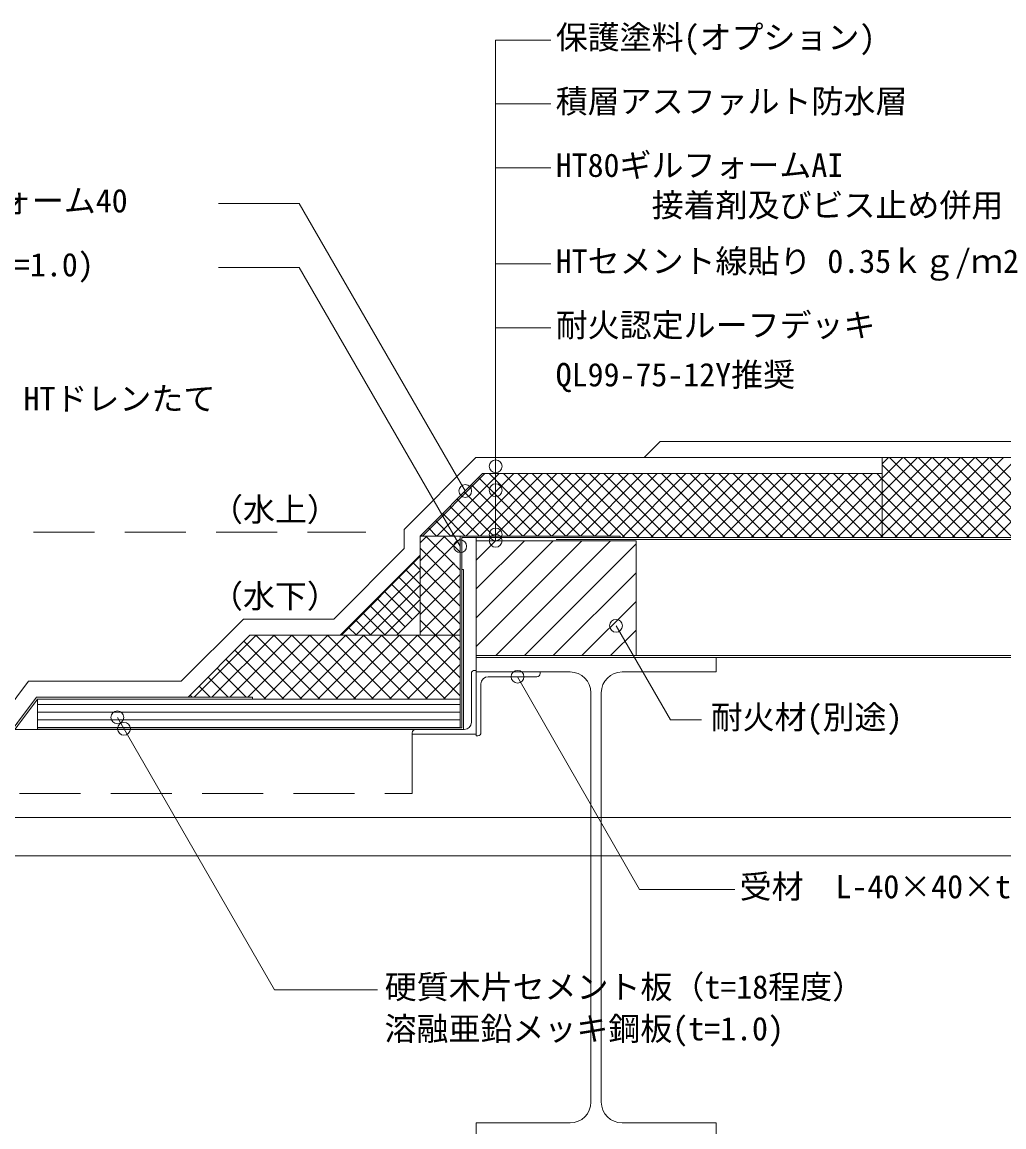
# Model space of a CAD drawing. Units: millimetres, scale not verified. Extents: x -1380 to 1380, y -955 to 955.
# Drawn here: x -34 to 580, y -584 to 107 of the extents above; entities that cross this region are included whole.
import ezdxf
from ezdxf.enums import TextEntityAlignment as Align

# ---------------------------------------------------------------- set-up
doc = ezdxf.new("R2010")
doc.units = ezdxf.units.MM
doc.header["$LTSCALE"] = 3
doc.linetypes.add('USER2', pattern=[19.05, 12.7, -6.35])
for name, color, linetype, lineweight in [('0-1_BOUSUI', 1, 'Continuous', 18), ('0-2_MOJI', 7, 'Continuous', 18), ('0-3_HATCH', 9, 'Continuous', 18), ('0-4_KANAMONO', 5, 'Continuous', 18), ('0-6_TEKKOTU', 7, 'Continuous', 18), ('0-7_dekki', 3, 'Continuous', 18), ('0-8_dannnetu', 6, 'Continuous', 18), ('0-9_bo-do', 3, 'Continuous', 18), ('1-1_5-B金物', 5, 'Continuous', 18)]:
    doc.layers.add(name, color=color, linetype=linetype, lineweight=lineweight)
doc.styles.add('ＭＳ ゴシック', font='')
doc.styles.get('ＭＳ ゴシック').set_extended_font_data('MS Gothic')

msp = doc.modelspace()

# ---------------------------------------------------------------- linework, layer by layer
at = {"layer": '0-1_BOUSUI'}
for points in [[(900.073, -155.072), (365.068, -155.072), (355.068, -165.072)], [(504.068, -165.072), (249.928, -165.072), (205.07, -209.93), (205.07, -221.93), (160.928, -266.072), (104.428, -266.072), (65.628, -304.872), (-29.93, -304.872), (-59.93, -344.872), (-97.631, -344.872)]]:
    msp.add_lwpolyline(points, dxfattribs=at)
at = {"layer": '0-2_MOJI'}
for p, q in [((262.241, -217.072), (262.241, 96.071)), ((262.241, 96.071), (296.817, 96.071)), ((262.241, 56.071), (296.817, 56.071)), ((262.241, 16.071), (296.817, 16.071)), ((262.241, -43.929), (296.817, -43.929)), ((262.241, -83.929), (296.817, -83.929))]:
    msp.add_line(p, q, dxfattribs=at)
at = {"layer": '0-2_MOJI', "linetype": 'USER2'}
msp.add_line((-484.03, -211.605), (180.998, -211.605), dxfattribs=at)
at = {"layer": '0-2_MOJI'}
for points in [[(88.966, -6.106), (139.404, -6.106), (243.22, -185.921)], [(88.966, -46.106), (139.404, -46.106), (240.07, -220.464)], [(337.511, -270.205), (371.504, -329.083), (391.017, -329.083)], [(411.823, -435.026), (352.274, -435.026), (275.924, -302.072)], [(188.403, -497.759), (123.969, -497.759), (25.648, -327.462)]]:
    msp.add_lwpolyline(points, dxfattribs=at)
for centre in [(262.241, -170.452), (243.22, -185.921), (262.241, -185.426), (262.241, -213.072), (262.241, -217.072), (240.07, -220.464), (337.511, -270.205), (275.924, -302.072), (25.648, -327.462), (29.785, -334.627)]:
    msp.add_circle(centre, 4, dxfattribs=at)
at = {"layer": '0-3_HATCH'}
for p, q in [((504.068, -169.025), (508.021, -165.072)), ((504.068, -178.005), (517.001, -165.072)), ((504.068, -186.985), (525.981, -165.072)), ((504.068, -195.966), (534.962, -165.072)), ((504.068, -204.946), (543.942, -165.072)), ((504.068, -213.926), (552.922, -165.072)), ((558.546, -215.072), (508.546, -165.072)), ((511.902, -215.072), (561.902, -165.072)), ((567.526, -215.072), (517.526, -165.072)), ((520.883, -215.072), (570.883, -165.072)), ((576.506, -215.072), (526.506, -165.072)), ((529.863, -215.072), (579.863, -165.072)), ((585.487, -215.072), (535.487, -165.072)), ((538.843, -215.072), (588.843, -165.072)), ((594.467, -215.072), (544.467, -165.072)), ((547.823, -215.072), (597.823, -165.072)), ((603.447, -215.072), (553.447, -165.072)), ((556.804, -215.072), (606.804, -165.072)), ((612.427, -215.072), (562.427, -165.072)), ((565.784, -215.072), (615.784, -165.072)), ((621.408, -215.072), (571.408, -165.072)), ((574.764, -215.072), (624.764, -165.072)), ((549.566, -215.072), (504.068, -169.574)), ((216.554, -214.072), (255.554, -175.072)), ((225.534, -214.072), (264.534, -175.072)), ((234.514, -214.072), (273.514, -175.072)), ((243.495, -214.072), (282.495, -175.072)), ((288.138, -214.072), (251.604, -177.538)), ((252.475, -214.072), (291.475, -175.072)), ((297.118, -214.072), (258.118, -175.072)), ((261.455, -214.072), (300.455, -175.072)), ((306.099, -214.072), (267.099, -175.072)), ((270.435, -214.072), (309.435, -175.072)), ((315.079, -214.072), (276.079, -175.072)), ((279.416, -214.072), (318.416, -175.072)), ((324.059, -214.072), (285.059, -175.072)), ((288.396, -214.072), (327.396, -175.072)), ((333.039, -214.072), (294.039, -175.072)), ((297.376, -214.072), (336.376, -175.072)), ((343.02, -215.072), (303.02, -175.072)), ((306.356, -214.072), (345.356, -175.072)), ((352, -215.072), (312, -175.072)), ((315.337, -214.072), (354.337, -175.072)), ((360.98, -215.072), (320.98, -175.072)), ((324.317, -214.072), (363.317, -175.072)), ((369.961, -215.072), (329.961, -175.072)), ((333.297, -214.072), (372.297, -175.072)), ((378.941, -215.072), (338.941, -175.072)), ((341.277, -215.072), (381.277, -175.072)), ((387.921, -215.072), (347.921, -175.072)), ((350.258, -215.072), (390.258, -175.072)), ((396.901, -215.072), (356.901, -175.072)), ((359.238, -215.072), (399.238, -175.072)), ((405.882, -215.072), (365.882, -175.072)), ((368.218, -215.072), (408.218, -175.072)), ((414.862, -215.072), (374.862, -175.072)), ((377.199, -215.072), (417.199, -175.072)), ((423.842, -215.072), (383.842, -175.072)), ((386.179, -215.072), (426.179, -175.072)), ((432.822, -215.072), (392.822, -175.072)), ((395.159, -215.072), (435.159, -175.072)), ((441.803, -215.072), (401.803, -175.072)), ((404.139, -215.072), (444.139, -175.072)), ((450.783, -215.072), (410.783, -175.072)), ((413.12, -215.072), (453.12, -175.072)), ((459.763, -215.072), (419.763, -175.072)), ((422.1, -215.072), (462.1, -175.072)), ((468.743, -215.072), (428.743, -175.072)), ((431.08, -215.072), (471.08, -175.072)), ((477.724, -215.072), (437.724, -175.072)), ((440.06, -215.072), (480.06, -175.072)), ((486.704, -215.072), (446.704, -175.072)), ((449.041, -215.072), (489.041, -175.072)), ((495.684, -215.072), (455.684, -175.072)), ((458.021, -215.072), (498.021, -175.072)), ((504.068, -214.475), (464.664, -175.072)), ((467.001, -215.072), (504.068, -178.005)), ((504.068, -205.495), (473.645, -175.072)), ((504.068, -196.515), (482.625, -175.072)), ((504.068, -187.535), (491.605, -175.072)), ((504.068, -178.554), (500.585, -175.072)), ((540.585, -215.072), (504.068, -178.554)), ((270.178, -214.072), (242.624, -186.518)), ((279.158, -214.072), (247.114, -182.028)), ((261.197, -214.072), (238.134, -191.008)), ((475.981, -215.072), (504.068, -186.985)), ((531.605, -215.072), (504.068, -187.535)), ((243.237, -214.072), (229.153, -199.988)), ((252.217, -214.072), (233.644, -195.498)), ((484.962, -215.072), (504.068, -195.966)), ((522.625, -215.072), (504.068, -196.515)), ((234.257, -214.072), (224.663, -204.479)), ((493.942, -215.072), (504.068, -204.946)), ((513.645, -215.072), (504.068, -205.495)), ((215.07, -218.298), (219.296, -214.072)), ((215.07, -229.524), (230.522, -214.072)), ((216.296, -214.072), (215.683, -213.459)), ((237.164, -232.593), (218.644, -214.072)), ((225.276, -214.072), (220.173, -208.969)), ((240.07, -224.273), (229.869, -214.072)), ((502.922, -215.072), (504.068, -213.926)), ((215.07, -240.749), (240.07, -215.749)), ((250.07, -229.243), (262.241, -217.072)), ((250.07, -247.204), (280.202, -217.072)), ((250.07, -265.164), (298.162, -217.072)), ((250.07, -283.125), (316.123, -217.072)), ((262.283, -288.872), (334.083, -217.072)), ((280.244, -288.872), (350.07, -219.046)), ((504.664, -215.072), (504.068, -214.475)), ((165.754, -276.072), (215.07, -226.756)), ((215.07, -226.227), (214.993, -226.149)), ((240.07, -246.724), (215.07, -221.724)), ((215.07, -235.207), (210.502, -230.639)), ((215.07, -251.974), (236.198, -230.847)), ((240.07, -257.949), (215.07, -232.949)), ((240.07, -235.498), (237.321, -232.749)), ((174.734, -276.072), (215.07, -235.737)), ((215.07, -253.167), (201.522, -239.62)), ((215.07, -244.187), (206.012, -235.13)), ((215.07, -263.2), (240.07, -238.2)), ((298.204, -288.872), (350.07, -237.006)), ((183.715, -276.072), (215.07, -244.717)), ((210.22, -266.278), (192.542, -248.6)), ((214.71, -261.787), (197.032, -244.11)), ((240.07, -269.174), (215.07, -244.174)), ((205.729, -270.768), (188.052, -253.09)), ((192.695, -276.072), (215.07, -253.697)), ((215.07, -274.425), (240.07, -249.425)), ((316.165, -288.872), (350.07, -254.967)), ((193.073, -276.072), (179.071, -262.07)), ((201.239, -275.258), (183.562, -257.58)), ((184.093, -276.072), (174.581, -266.56)), ((73.595, -314.872), (112.395, -276.072)), ((84.82, -314.872), (123.62, -276.072)), ((96.046, -314.872), (134.846, -276.072)), ((107.271, -314.872), (146.071, -276.072)), ((152.264, -316.072), (112.264, -276.072)), ((117.296, -316.072), (157.296, -276.072)), ((163.489, -316.072), (123.489, -276.072)), ((128.522, -316.072), (168.522, -276.072)), ((174.714, -316.072), (134.714, -276.072)), ((139.747, -316.072), (179.747, -276.072)), ((185.94, -316.072), (145.94, -276.072)), ((150.972, -316.072), (190.972, -276.072)), ((197.165, -316.072), (157.165, -276.072)), ((162.197, -316.072), (202.197, -276.072)), ((166.132, -276.072), (165.601, -275.541)), ((208.39, -316.072), (168.39, -276.072)), ((175.113, -276.072), (170.091, -271.051)), ((173.423, -316.072), (213.423, -276.072)), ((219.616, -316.072), (179.616, -276.072)), ((230.841, -316.072), (190.841, -276.072)), ((240.07, -314.075), (202.066, -276.072)), ((240.07, -302.85), (213.292, -276.072)), ((334.125, -288.872), (350.07, -272.927)), ((141.038, -316.072), (104.804, -279.838)), ((207.099, -316.072), (240.07, -283.101)), ((129.813, -316.072), (99.191, -285.45)), ((106.162, -314.872), (87.966, -296.676)), ((118.588, -316.072), (93.579, -291.063)), ((218.324, -316.072), (240.07, -294.326)), ((94.937, -314.872), (82.353, -302.288)), ((83.712, -314.872), (76.741, -307.901)), ((229.549, -316.072), (240.07, -305.552)), ((72.487, -314.872), (71.128, -313.514)), ((-24.33, -319.497), (240.07, -319.497)), ((-24.33, -324.259), (240.07, -324.259)), ((-24.33, -329.022), (240.07, -329.022)), ((-24.33, -333.784), (240.07, -333.784))]:
    msp.add_line(p, q, dxfattribs=at)
msp.add_lwpolyline([(250.07, -288.872), (350.07, -288.872), (350.07, -217.072), (250.07, -217.072)], close=True, dxfattribs=at)
for points in [[(240.07, -280.4), (235.742, -276.072), (215.07, -255.4)], [(184.648, -316.072), (224.648, -276.072), (240.07, -260.65)], [(240.07, -291.625), (224.517, -276.072), (215.07, -266.625)], [(195.873, -316.072), (235.873, -276.072), (240.07, -271.876)]]:
    msp.add_lwpolyline(points, dxfattribs=at)
at = {"layer": '0-4_KANAMONO'}
for p, q in [((247.07, -300.072), (247.07, -330.572)), ((257.57, -302.072), (288.07, -302.072)), ((253.07, -337.072), (253.07, -306.572)), ((242.57, -335.072), (212.07, -335.072))]:
    msp.add_line(p, q, dxfattribs=at)
for points in [[(241.07, -334.072), (241.07, -215.072), (340.07, -215.072), (340.07, -214.072), (240.07, -214.072), (240.07, -334.072)], [(-24.33, -334.072), (241.07, -334.072), (241.07, -235.072), (242.07, -235.072), (242.07, -335.072), (-24.33, -335.072)]]:
    msp.add_lwpolyline(points, close=True, dxfattribs=at)
for points in [[(210.07, -337.072), (210.07, -338.072), (250.07, -338.072), (250.07, -298.072), (249.07, -298.072)], [(290.07, -300.072), (290.07, -299.072), (250.07, -299.072), (250.07, -339.072), (251.07, -339.072)]]:
    msp.add_lwpolyline(points, dxfattribs=at)
at = {"layer": '0-4_KANAMONO', "linetype": 'USER2'}
msp.add_lwpolyline([(-549.93, -335.072), (-549.93, -375.072), (210.07, -375.072), (210.07, -335.072)], close=True, dxfattribs=at)
at = {"layer": '0-4_KANAMONO'}
for centre, radius, start, end in [((249.07, -300.072), 2, 90, 180), ((257.57, -306.572), 4.5, 90, 180), ((288.07, -300.072), 2, 270, 0), ((242.57, -330.572), 4.5, 270, 360), ((212.07, -337.072), 2, 90, 180), ((251.07, -337.072), 2, 270, 0)]:
    msp.add_arc(centre, radius, start, end, dxfattribs=at)
at = {"layer": '0-6_TEKKOTU'}
for p, q in [((321.82, -568.072), (321.82, -312.072)), ((328.32, -312.072), (328.32, -568.072)), ((-279.93, -390.072), (900.073, -390.072)), ((-279.93, -414.072), (900.073, -414.072))]:
    msp.add_line(p, q, dxfattribs=at)
for points in [[(308.82, -299.072), (250.07, -299.072), (250.07, -290.072), (400.07, -290.072), (400.07, -299.072), (341.32, -299.072)], [(341.32, -581.072), (400.07, -581.072), (400.07, -590.072), (250.07, -590.072), (250.07, -581.072), (308.82, -581.072)]]:
    msp.add_lwpolyline(points, dxfattribs=at)
for centre, start, end in [((308.82, -312.072), 0, 90), ((341.32, -312.072), 90, 180), ((308.82, -568.072), 270, 0), ((341.32, -568.072), 180, 270)]:
    msp.add_arc(centre, 13, start, end, dxfattribs=at)
at = {"layer": '0-7_dekki'}
for p, q in [((900.073, -216.272), (300.07, -216.272)), ((300.07, -288.872), (900.073, -288.872))]:
    msp.add_line(p, q, dxfattribs=at)
msp.add_lwpolyline([(900.073, -215.072), (250.07, -215.072), (250.07, -290.072), (900.073, -290.072)], dxfattribs=at)
at = {"layer": '0-8_dannnetu'}
for p, q in [((504.068, -215.072), (504.068, -165.072)), ((900.073, -165.072), (504.068, -165.072)), ((215.07, -214.072), (254.07, -175.072)), ((504.068, -175.072), (254.07, -175.072)), ((215.07, -276.072), (215.07, -214.072)), ((240.07, -214.072), (215.07, -214.072)), ((215.07, -226.072), (165.07, -276.072)), ((215.07, -261.427), (200.425, -276.072)), ((70.07, -314.572), (108.57, -276.072)), ((240.07, -276.072), (108.57, -276.072))]:
    msp.add_line(p, q, dxfattribs=at)
at = {"layer": '0-9_bo-do'}
msp.add_lwpolyline([(240.07, -334.072), (-24.33, -334.072), (-24.33, -316.072), (240.07, -316.072)], close=True, dxfattribs=at)
at = {"layer": '1-1_5-B金物'}
for p, q in [((-54.93, -354.872), (-24.93, -314.872)), ((-54.33, -356.072), (-24.33, -316.072)), ((-24.93, -314.872), (110.07, -314.872)), ((-24.33, -316.072), (110.07, -316.072)), ((110.07, -316.072), (110.07, -314.872))]:
    msp.add_line(p, q, dxfattribs=at)

# ---------------------------------------------------------------- texts
at = {"layer": '0-2_MOJI', "style": 'ＭＳ ゴシック'}
for s, p in [('保護塗料(オプション)', (299.817, 86.071)), ('積層アスファルト防水層', (299.817, 46.071)), ('HT80ギルフォームAI', (299.817, 6.071)), ('テーパーフォーム40', (-147.834, -16.106)), ('\u3000\u3000\u3000接着剤及びビス止め併用', (299.817, -18.929)), ('HTセメント線貼り 0.35ｋｇ/ｍ2', (299.817, -53.929)), ('溶融亜鉛メッキ鋼板(t=1.0)', (-238.907, -56.106)), ('耐火認定ルーフデッキ', (299.817, -93.929)), ('QL99-75-12Y推奨', (299.817, -124.917)), ('HTドレンたて', (-33.038, -139.899)), ('（水上）', (84.19, -209.217)), ('（水下）', (84.19, -263.414)), ('耐火材(別途)', (396.723, -339.083)), ('受材\u3000L-40×40×t3程度(鉄骨工事)', (414.823, -445.026)), ('硬質木片セメント板（t=18程度）', (192.856, -507.759)), ('溶融亜鉛メッキ鋼板(t=1.0)', (192.74, -533.866))]:
    msp.add_text(s, height=14.66, dxfattribs=at).set_placement(p, align=Align.BOTTOM_LEFT)

doc.saveas('drawing.dxf')
